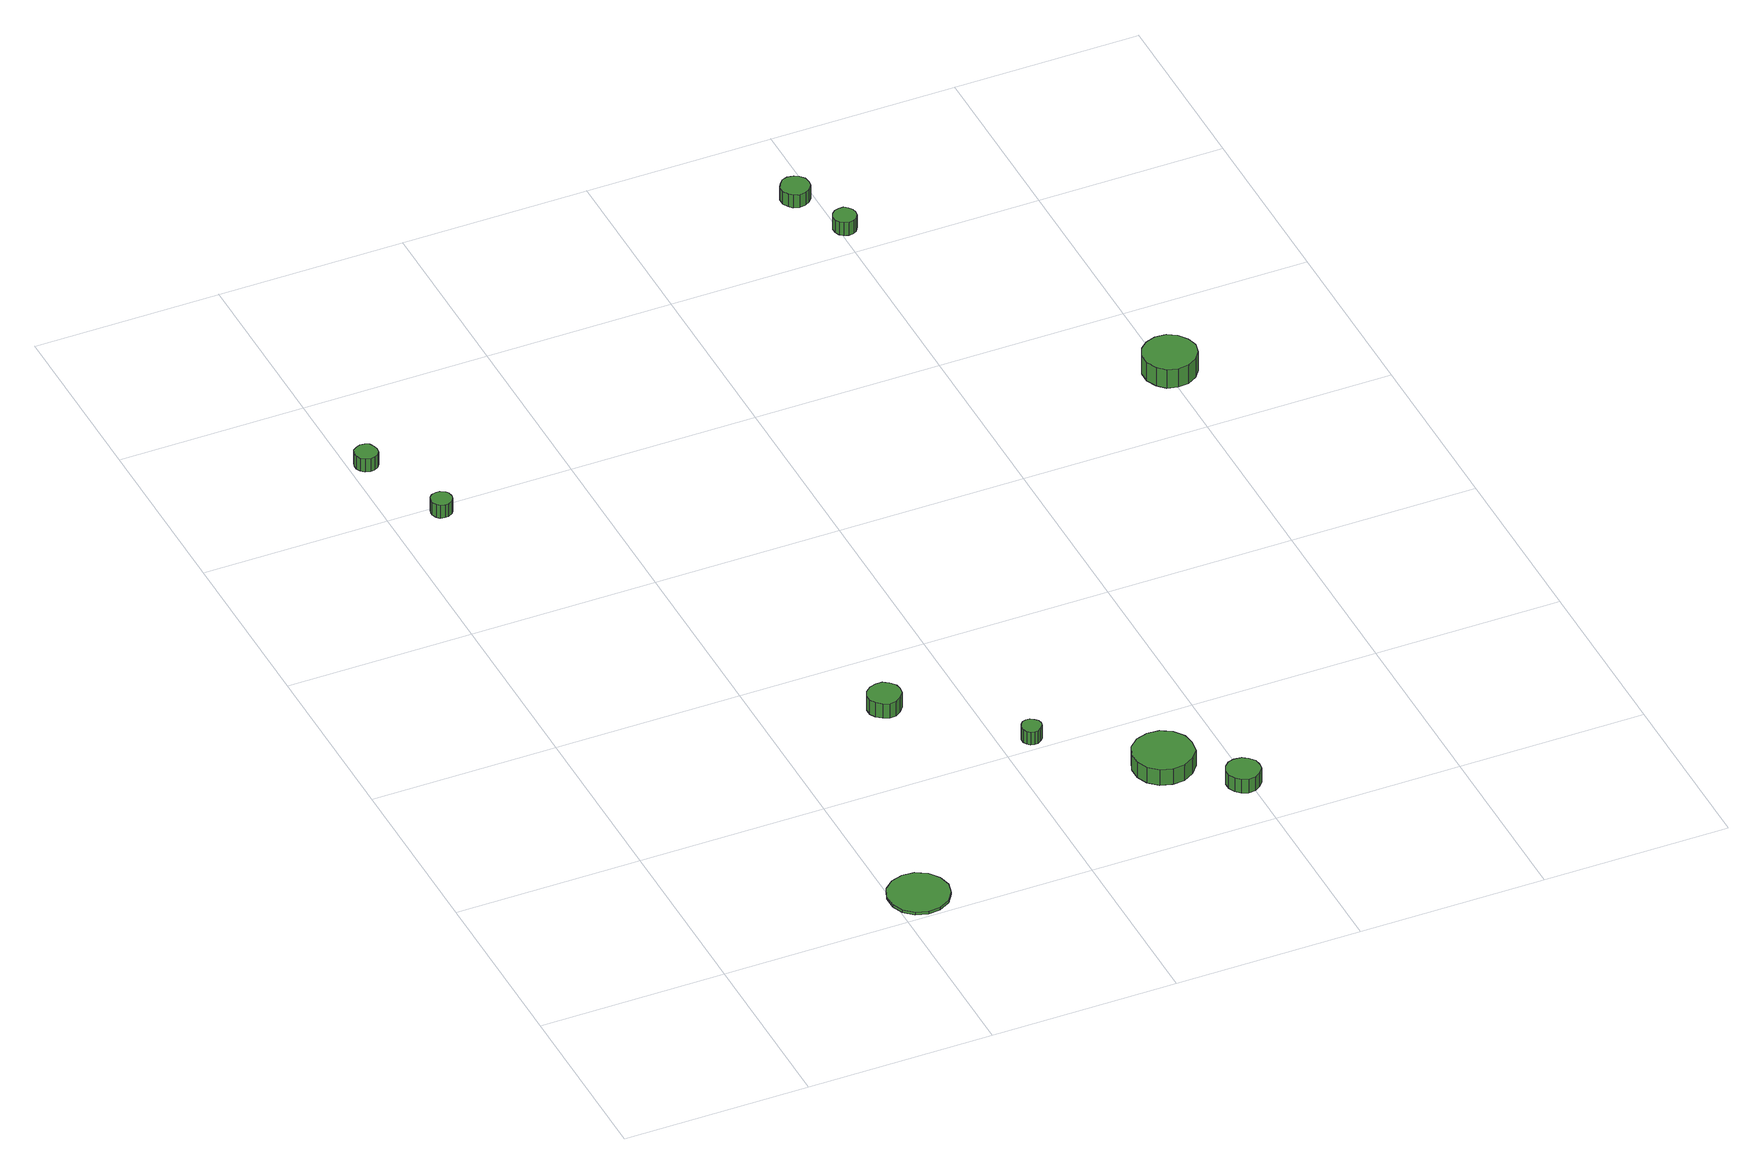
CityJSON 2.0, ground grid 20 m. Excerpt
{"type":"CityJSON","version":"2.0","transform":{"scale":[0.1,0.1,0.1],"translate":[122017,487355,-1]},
"CityObjects":{
"tree1":{"type":"SolitaryVegetationObject","attributes":{"function":"something"},"geometry":[{"type":"MultiSurface","lod":"1","boundaries":[[[0,1,2,3,4,5,6,7,8,9,10,11,12,13,14]],[[15,16,17,18,19,20,21,22,23,24,25,26,27,28,29]],[[0,29,28,1]],[[1,28,27,2]],[[2,27,26,3]],[[3,26,25,4]],[[4,25,24,5]],[[5,24,23,6]],[[6,23,22,7]],[[7,22,21,8]],[[8,21,20,9]],[[9,20,19,10]],[[10,19,18,11]],[[11,18,17,12]],[[12,17,16,13]],[[13,16,15,14]],[[14,15,29,0]]]}]},
"tree2":{"type":"SolitaryVegetationObject","attributes":{"function":"something"},"geometry":[{"type":"MultiSurface","lod":"1","boundaries":[[[30,31,32,33,34,35,36,37,38,39,40,41,42,43,44]],[[45,46,47,48,49,50,51,52,53,54,55,56,57,58,59]],[[30,59,58,31]],[[31,58,57,32]],[[32,57,56,33]],[[33,56,55,34]],[[34,55,54,35]],[[35,54,53,36]],[[36,53,52,37]],[[37,52,51,38]],[[38,51,50,39]],[[39,50,49,40]],[[40,49,48,41]],[[41,48,47,42]],[[42,47,46,43]],[[43,46,45,44]],[[44,45,59,30]]]}]},
"tree3":{"type":"SolitaryVegetationObject","attributes":{"function":"something"},"geometry":[{"type":"MultiSurface","lod":"1","boundaries":[[[60,61,62,63,64,65,66,67,68,69,70,71,72,73,74]],[[75,76,77,78,79,80,81,82,83,84,85,86,87,88,89]],[[60,89,88,61]],[[61,88,87,62]],[[62,87,86,63]],[[63,86,85,64]],[[64,85,84,65]],[[65,84,83,66]],[[66,83,82,67]],[[67,82,81,68]],[[68,81,80,69]],[[69,80,79,70]],[[70,79,78,71]],[[71,78,77,72]],[[72,77,76,73]],[[73,76,75,74]],[[74,75,89,60]]]}]},
"tree4":{"type":"SolitaryVegetationObject","attributes":{"function":"something"}},
"tree5":{"type":"SolitaryVegetationObject","attributes":{"function":"something"}},
"tree6":{"type":"SolitaryVegetationObject","attributes":{"function":"something"},"geometry":[{"type":"MultiSurface","lod":"1","boundaries":[[[90,91,92,93,94,95,96,97,98,99,100,101,102,103,104]],[[105,106,107,108,109,110,111,112,113,114,115,116,117,118,119]],[[90,119,118,91]],[[91,118,117,92]],[[92,117,116,93]],[[93,116,115,94]],[[94,115,114,95]],[[95,114,113,96]],[[96,113,112,97]],[[97,112,111,98]],[[98,111,110,99]],[[99,110,109,100]],[[100,109,108,101]],[[101,108,107,102]],[[102,107,106,103]],[[103,106,105,104]],[[104,105,119,90]]]}]},
"tree7":{"type":"SolitaryVegetationObject","attributes":{"function":"something"},"geometry":[{"type":"MultiSurface","lod":"1","boundaries":[[[120,121,122,123,124,125,126,127,128,129,130,131,132,133,134]],[[135,136,137,138,139,140,141,142,143,144,145,146,147,148,149]],[[120,149,148,121]],[[121,148,147,122]],[[122,147,146,123]],[[123,146,145,124]],[[124,145,144,125]],[[125,144,143,126]],[[126,143,142,127]],[[127,142,141,128]],[[128,141,140,129]],[[129,140,139,130]],[[130,139,138,131]],[[131,138,137,132]],[[132,137,136,133]],[[133,136,135,134]],[[134,135,149,120]]]}]},
"tree8":{"type":"SolitaryVegetationObject","attributes":{"function":"something"},"geometry":[{"type":"MultiSurface","lod":"1","boundaries":[[[150,151,152,153,154,155,156,157,158,159,160,161,162,163,164]],[[165,166,167,168,169,170,171,172,173,174,175,176,177,178,179]],[[150,179,178,151]],[[151,178,177,152]],[[152,177,176,153]],[[153,176,175,154]],[[154,175,174,155]],[[155,174,173,156]],[[156,173,172,157]],[[157,172,171,158]],[[158,171,170,159]],[[159,170,169,160]],[[160,169,168,161]],[[161,168,167,162]],[[162,167,166,163]],[[163,166,165,164]],[[164,165,179,150]]]}]},
"tree9":{"type":"SolitaryVegetationObject","attributes":{"function":"something"},"geometry":[{"type":"MultiSurface","lod":"1","boundaries":[[[180,181,182,183,184,185,186,187,188,189,190,191,192,193,194]],[[195,196,197,198,199,200,201,202,203,204,205,206,207,208,209]],[[180,209,208,181]],[[181,208,207,182]],[[182,207,206,183]],[[183,206,205,184]],[[184,205,204,185]],[[185,204,203,186]],[[186,203,202,187]],[[187,202,201,188]],[[188,201,200,189]],[[189,200,199,190]],[[190,199,198,191]],[[191,198,197,192]],[[192,197,196,193]],[[193,196,195,194]],[[194,195,209,180]]]}]},
"tree10":{"type":"SolitaryVegetationObject","attributes":{"function":"something"},"geometry":[{"type":"MultiSurface","lod":"1","boundaries":[[[210,211,212,213,214,215,216,217,218,219,220,221,222,223,224]],[[225,226,227,228,229,230,231,232,233,234,235,236,237,238,239]],[[210,239,238,211]],[[211,238,237,212]],[[212,237,236,213]],[[213,236,235,214]],[[214,235,234,215]],[[215,234,233,216]],[[216,233,232,217]],[[217,232,231,218]],[[218,231,230,219]],[[219,230,229,220]],[[220,229,228,221]],[[221,228,227,222]],[[222,227,226,223]],[[223,226,225,224]],[[224,225,239,210]]]}]},
"tree11":{"type":"SolitaryVegetationObject","attributes":{"function":"something"},"geometry":[{"type":"MultiSurface","lod":"1","boundaries":[[[240,241,242,243,244,245,246,247,248,249,250,251,252,253,254]],[[255,256,257,258,259,260,261,262,263,264,265,266,267,268,269]],[[240,269,268,241]],[[241,268,267,242]],[[242,267,266,243]],[[243,266,265,244]],[[244,265,264,245]],[[245,264,263,246]],[[246,263,262,247]],[[247,262,261,248]],[[248,261,260,249]],[[249,260,259,250]],[[250,259,258,251]],[[251,258,257,252]],[[252,257,256,253]],[[253,256,255,254]],[[254,255,269,240]]]}]},
"tree12":{"type":"SolitaryVegetationObject","attributes":{"function":"something"}},
"tree13":{"type":"SolitaryVegetationObject","attributes":{"function":"something"}},
"tree14":{"type":"SolitaryVegetationObject","attributes":{"function":"something"},"geometry":[{"type":"MultiSurface","lod":"1","boundaries":[[[270,271,272,273,274,275,276,277,278,279,280,281,282,283,284]],[[285,286,287,288,289,290,291,292,293,294,295,296,297,298,299]],[[270,299,298,271]],[[271,298,297,272]],[[272,297,296,273]],[[273,296,295,274]],[[274,295,294,275]],[[275,294,293,276]],[[276,293,292,277]],[[277,292,291,278]],[[278,291,290,279]],[[279,290,289,280]],[[280,289,288,281]],[[281,288,287,282]],[[282,287,286,283]],[[283,286,285,284]],[[284,285,299,270]]]}]}
},
"vertices":[
[259,33,12],[256,46,12],[248,57,12],[236,64,12],[223,65,12],[210,61,12],[200,52,12],[195,40,12],[195,26,12],[200,14,12],[210,5,12],[223,1,12],[236,2,12],[248,9,12],[256,20,12],[256,20,9],[248,9,9],[236,2,9],[223,1,9],[210,5,9],[200,14,9],[195,26,9],[195,40,9],[200,52,9],[210,61,9],[223,65,9],[236,64,9],[248,57,9],[256,46,9],[259,33,9],
[31,891,23],[30,896,23],[27,901,23],[23,903,23],[18,904,23],[13,902,23],[9,899,23],[7,894,23],[7,889,23],[9,884,23],[13,881,23],[18,879,23],[23,880,23],[27,882,23],[30,886,23],[30,886,7],[27,882,7],[23,880,7],[18,879,7],[13,881,7],[9,884,7],[7,889,7],[7,894,7],[9,899,7],[13,902,7],[18,904,7],[23,903,7],[27,901,7],[30,896,7],[31,891,7],
[66,791,24],[65,796,24],[63,799,24],[58,802,24],[54,802,24],[49,801,24],[46,798,24],[44,793,24],[44,789,24],[46,784,24],[49,781,24],[54,780,24],[58,780,24],[63,783,24],[65,786,24],[65,786,8],[63,783,8],[58,780,8],[54,780,8],[49,781,8],[46,784,8],[44,789,8],[44,793,8],[46,798,8],[49,801,8],[54,802,8],[58,802,8],[63,799,8],[65,796,8],[66,791,8],
[339,322,26],[338,329,26],[333,335,26],[327,339,26],[320,339,26],[313,337,26],[307,332,26],[304,325,26],[304,318,26],[307,312,26],[313,307,26],[320,304,26],[327,305,26],[333,309,26],[338,315,26],[338,315,8],[333,309,8],[327,305,8],[320,304,8],[313,307,8],[307,312,8],[304,318,8],[304,325,8],[307,332,8],[313,337,8],[320,339,8],[327,339,8],[333,335,8],[338,329,8],[339,322,8],
[444,217,24],[443,221,24],[440,224,24],[436,227,24],[432,227,24],[428,226,24],[425,223,24],[423,219,24],[423,214,24],[425,210,24],[428,207,24],[432,206,24],[436,206,24],[440,209,24],[443,212,24],[443,212,8],[440,209,8],[436,206,8],[432,206,8],[428,207,8],[425,210,8],[423,214,8],[423,219,8],[425,223,8],[428,226,8],[432,227,8],[436,227,8],[440,224,8],[443,221,8],[444,217,8],
[565,122,27],[563,135,27],[555,146,27],[543,153,27],[530,154,27],[517,150,27],[507,141,27],[502,129,27],[502,116,27],[507,104,27],[517,95,27],[530,91,27],[543,92,27],[555,99,27],[563,109,27],[563,109,8],[555,99,8],[543,92,8],[530,91,8],[517,95,8],[507,104,8],[502,116,8],[502,129,8],[507,141,8],[517,150,8],[530,154,8],[543,153,8],[555,146,8],[563,135,8],[565,122,8],
[612,65,25],[611,72,25],[606,78,25],[600,82,25],[592,83,25],[585,81,25],[580,76,25],[577,69,25],[577,62,25],[580,55,25],[585,50,25],[592,47,25],[600,48,25],[606,52,25],[611,58,25],[611,58,8],[606,52,8],[600,48,8],[592,47,8],[585,50,8],[580,55,8],[577,62,8],[577,69,8],[580,76,8],[585,81,8],[592,83,8],[600,82,8],[606,78,8],[611,72,8],[612,65,8],
[597,1102,24],[596,1109,24],[592,1114,24],[587,1117,24],[580,1118,24],[574,1116,24],[570,1111,24],[567,1106,24],[567,1099,24],[570,1093,24],[574,1089,24],[580,1087,24],[587,1088,24],[592,1091,24],[596,1096,24],[596,1096,8],[592,1091,8],[587,1088,8],[580,1087,8],[574,1089,8],[570,1093,8],[567,1099,8],[567,1106,8],[570,1111,8],[574,1116,8],[580,1118,8],[587,1117,8],[592,1114,8],[596,1109,8],[597,1102,8],
[619,1039,24],[618,1044,24],[615,1048,24],[611,1051,24],[606,1051,24],[601,1050,24],[597,1046,24],[595,1041,24],[595,1036,24],[597,1031,24],[601,1028,24],[606,1026,24],[611,1027,24],[615,1029,24],[618,1034,24],[618,1034,8],[615,1029,8],[611,1027,8],[606,1026,8],[601,1028,8],[597,1031,8],[595,1036,8],[595,1041,8],[597,1046,8],[601,1050,8],[606,1051,8],[611,1051,8],[615,1048,8],[618,1044,8],[619,1039,8],
[832,697,31],[829,708,31],[822,718,31],[812,724,31],[800,725,31],[789,721,31],[781,714,31],[776,703,31],[776,691,31],[781,680,31],[789,672,31],[800,669,31],[812,670,31],[822,676,31],[829,685,31],[829,685,8],[822,676,8],[812,670,8],[800,669,8],[789,672,8],[781,680,8],[776,691,8],[776,703,8],[781,714,8],[789,721,8],[800,725,8],[812,724,8],[822,718,8],[829,708,8],[832,697,8]
]}
